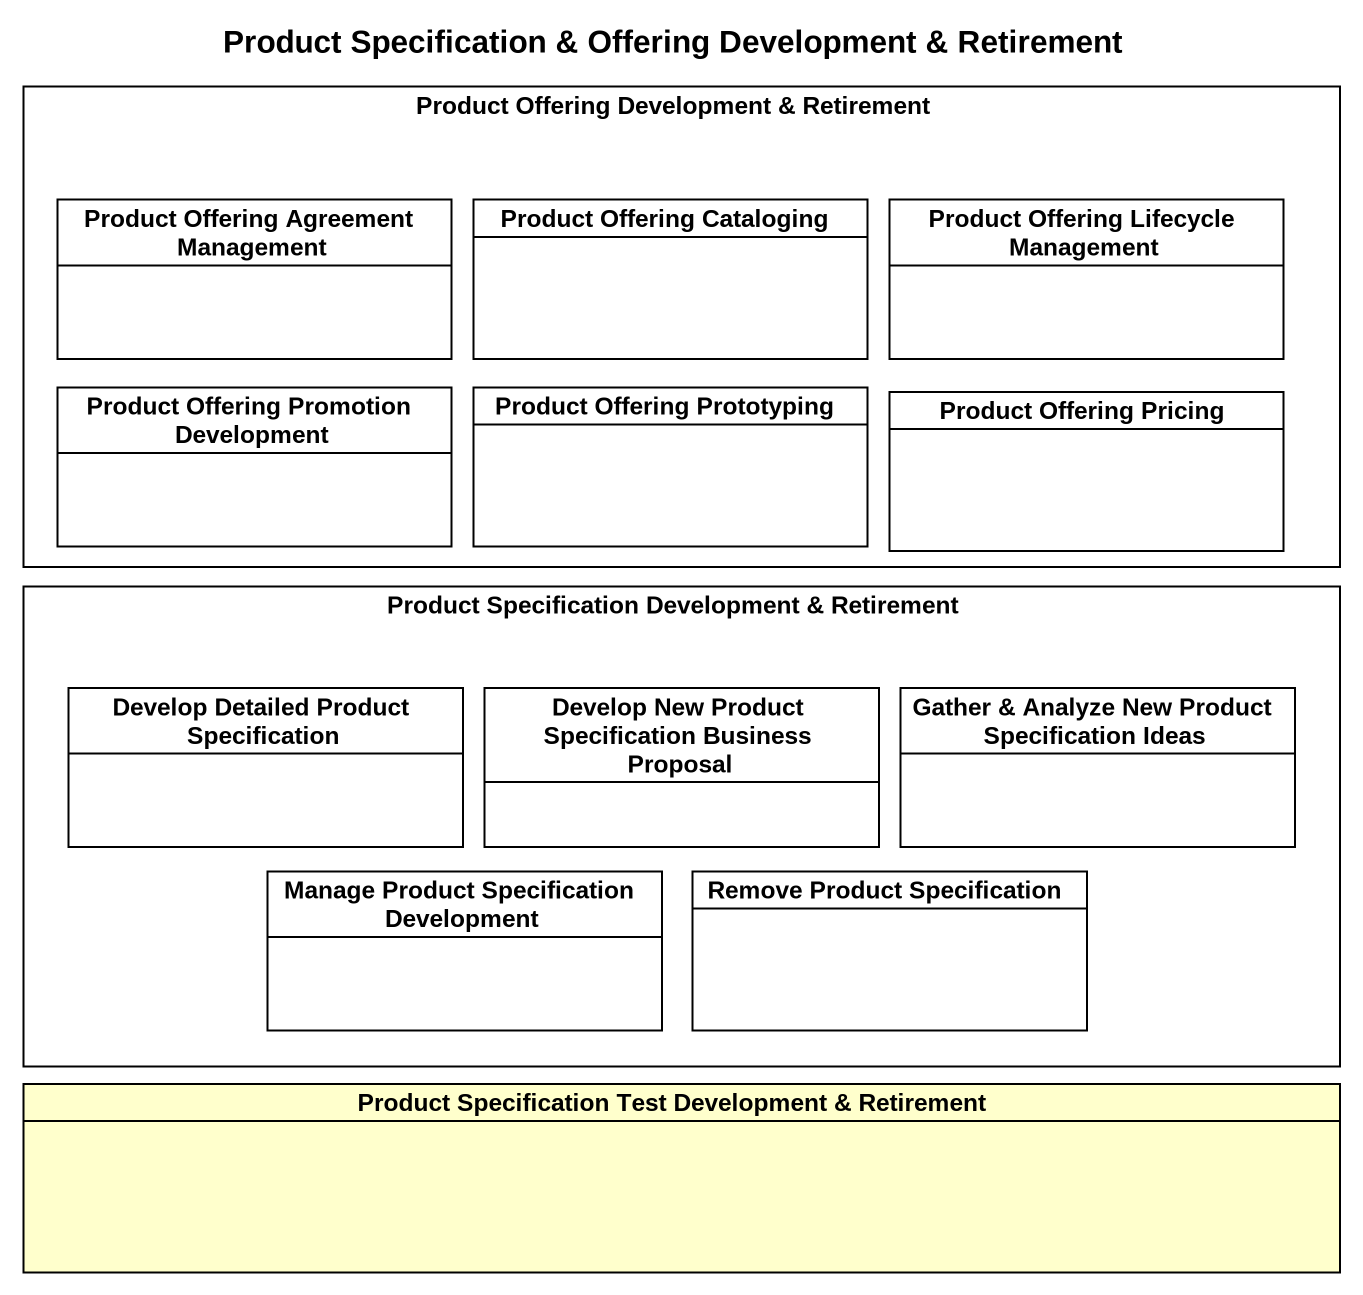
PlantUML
@startuml
title Product Specification & Offering Development & Retirement
hide circle
hide empty members
rectangle "Product Offering Development & Retirement" as Product_Offering {
  class "Product Offering Agreement Management" as Product_Offering_Agreement #FFFFFF
  class "Product Offering Cataloging" as Product_Offering_Cataloging #FFFFFF
  class "Product Offering Lifecycle Management" as Product_Offering_Lifecycle #FFFFFF
  class "Product Offering Promotion Development" as Product_Offering_Promotion #FFFFFF
  class "Product Offering Prototyping" as Product_Offering_Prototyping #FFFFFF
  class "Product Offering Pricing" as Product_Offering_Pricing #FFFFFF
}
rectangle "Product Specification Development & Retirement" as Product_Specification {
  class "Develop Detailed Product Specification" as Develop_Detailed_Product #FFFFFF
  class "Develop New Product Specification Business Proposal" as Develop_New_Product #FFFFFF
  class "Gather & Analyze New Product Specification Ideas" as Gather_Analyze_New_Product #FFFFFF
  class "Manage Product Specification Development" as Manage_Product #FFFFFF
  class "Remove Product Specification" as Remove_Product_Specification #FFFFFF
}
class "Product Specification Test Development & Retirement" as Product_Specification_Test
@enduml
